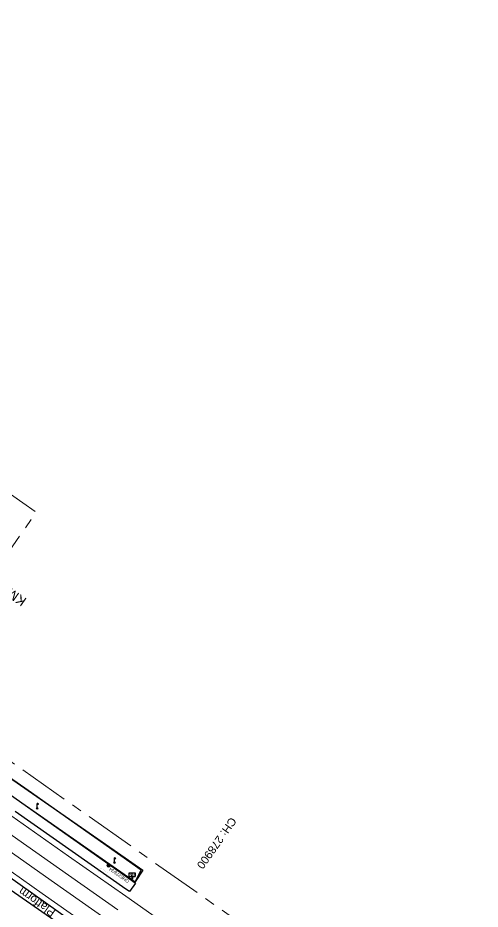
# Model space of a CAD drawing. Header units: metres. Extents: x 646303 to 662875, y 3366650 to 3378730.
# Drawn here: x 661808.9 to 661953.4, y 3367398.9 to 3367677.4 of the extents above; entities that cross this region are included whole.
import ezdxf
from ezdxf.enums import TextEntityAlignment as Align

# ---------------------------------------------------------------- set-up
doc = ezdxf.new("R2010")
doc.units = ezdxf.units.M
doc.header["$MEASUREMENT"] = 0
doc.header["$PDMODE"] = 3
doc.header["$PDSIZE"] = 0.5
doc.linetypes.add('CENTER', pattern=[50.8, 31.75, -6.35, 6.35, -6.35])
for name, color, linetype, lineweight in [('BOUNDARY DIMENTION', 10, 'Continuous', 0), ('Existing Chainage', 7, 'Continuous', 0), ('Existing IR Track', 143, 'Continuous', 0), ('Existing Railway Boundary', 7, 'CENTER', 0), ('KM STONE', 7, 'Continuous', 0), ('OHE MAST', 8, 'Continuous', 0), ('OHE MAST TEXT', 8, 'Continuous', 0)]:
    doc.layers.add(name, color=color, linetype=linetype, lineweight=lineweight)
for name, color, linetype in [('DFCC Boundary', 6, 'CENTER'), ('FOOTPATH', 251, 'Continuous'), ('GRILL', 251, 'Continuous'), ('LAMP_POST', 7, 'Continuous'), ('NAME_BOARD', 251, 'Continuous'), ('PLATFORM', 7, 'Continuous'), ('TOPO_TEXT', 251, 'Continuous')]:
    doc.layers.add(name, color=color, linetype=linetype)
doc.styles.add('NB', font='swissbo.ttf', dxfattribs={"height": 1.5})
doc.styles.get("Standard").update_dxf_attribs({"font": 'arial.ttf'})
doc.styles.add('Style-Arial', font='arial.ttf')
doc.dimstyles.new('DIM', dxfattribs={"dimtxt": 2.5, "dimasz": 2.5, "dimexe": 0.18, "dimexo": 0.0625, "dimgap": 0.09, "dimtad": 0, "dimtih": 1, "dimtoh": 1, "dimdec": 3, "dimzin": 0, "dimdsep": 46, "dimtxsty": 'Standard', "dimcen": 0.09, "dimadec": 0, "dimazin": 0, "dimtfac": 1, "dimtdec": 3, "dimtofl": 0, "dimtmove": 0, "dimatfit": 3, "dimfxl": 1, "dimtolj": 1, "dimtzin": 0, "dimarcsym": 0})

# ---------------------------------------------------------------- blocks, each defined once
blk = doc.blocks.new('LP')
for points in [[(0, 0), (0, 1.5)], [(0.25, 1.35), (0.44, 1.35)]]:
    blk.add_lwpolyline(points)
for centre, radius, start, end in [((0.07, 0.99), 0.519, 57.6425, 97.3165), ((0.34, 1.33), 0.094, 11.7012, 168.0476)]:
    blk.add_arc(centre, radius, start, end)
at = {"extrusion": (0, 0, -1)}
blk.add_ellipse((0, 0.01), major_axis=(0.308, 0), ratio=0.400495, dxfattribs=at)
blk.add_ellipse((0.35, 1.36), major_axis=(0.0017, 0.0438), ratio=0.461056, start_param=1.74022, end_param=4.575836)
blk = doc.blocks.new('NB')
for p, q in [((-0.98, 0.82), (-0.98, 1.98)), ((-0.98, 1.98), (0.98, 1.98)), ((-0.98, 0.82), (0.98, 0.82)), ((-0.13, 0.82), (-0.13, 0)), ((-0.13, 0), (0.13, 0)), ((0.13, 0.82), (0.13, 0)), ((0.98, 1.98), (0.98, 0.82))]:
    blk.add_line(p, q)
at = {"style": 'NB', "width": 1.025371}
blk.add_text('NB', height=0.988, dxfattribs=at).set_placement((0, 1.4), align=Align.MIDDLE)
blk = doc.blocks.new('OHE MAST')
h = blk.add_hatch(color=256)
edge = h.paths.add_edge_path()
edge.add_arc((0, 0), 0.514, 0, 360)
at = {"const_width": 0.01, "flags": 128}
for points in [[(1.5, 3.5), (1.5, 2), (-1.5, 2), (-1.5, 3.5)], [(0, 2), (0, 0)]]:
    blk.add_lwpolyline(points, dxfattribs=at)
blk.add_circle((0, 0), 0.514)
blk = doc.blocks.new('KM POST PLAN')
at = {"extrusion": (0, 0, -1)}
h = blk.add_hatch(color=256, dxfattribs=at)
h.paths.add_polyline_path([(0, -20), (0, -8.47), (3, -8.47), (3, -20)])
h.paths.add_polyline_path([(0, -8.47), (0, 0), (6.25, -8.47), (3, -8.47)], flags=16)
at = {"flags": 128}
for points in [[(0, 0), (-6.25, -8.47), (6.25, -8.47)], [(0, 0), (0, -20)], [(0, 0), (6.25, -8.47)], [(3, -8.47), (3, -20), (-3, -20), (-3, -8.47)]]:
    blk.add_lwpolyline(points, dxfattribs=at)
at = {"style": 'Style-Arial'}
blk.add_attdef('KM-POST', text='', height=6, dxfattribs=at).set_placement((0, -26, -263.95), align=Align.MIDDLE_CENTER)
blk = doc.blocks.new('*D1461')
at = {"layer": 'BOUNDARY DIMENTION', "color": 0, "lineweight": -2, "transparency": 16777216}
for p, q in [((662244.85, 3367095.44), (662244.16, 3367095.87)), ((662242.98, 3367093.66), (662239.54, 3367088.19)), ((662233.82, 3367079.1), (662238.08, 3367085.88)), ((662233.03, 3367076.64), (662232.33, 3367077.07))]:
    blk.add_line(p, q, dxfattribs=at)
at = {"layer": 'BOUNDARY DIMENTION', "color": 0, "transparency": 16777216}
for points in [[(662242.62, 3367093.88), (662243.33, 3367093.44), (662244.31, 3367095.78)], [(662233.46, 3367079.32), (662234.17, 3367078.87), (662232.49, 3367076.98)]]:
    blk.add_solid(points, dxfattribs=at)
at = {"layer": 'Defpoints', "color": 0, "linetype": 'Continuous', "ltscale": 0.5, "transparency": 16777216}
for p in [(647418.1, 3377902.15), (647420.31, 3377900.52), (647398.68, 3377871.33)]:
    blk.add_point(p, dxfattribs=at)
at = {"layer": 'Defpoints', "color": 0, "transparency": 16777216}
for p in [(662244.31, 3367095.78), (662244.9, 3367095.41), (662233.08, 3367076.61)]:
    blk.add_point(p, dxfattribs=at)
at = {"layer": 'DFCC Boundary', "color": 0, "linetype": 'Continuous', "lineweight": -2, "ltscale": 0.5, "transparency": 16777216}
for p, q in [((647416.61, 3377900.14), (647413.17, 3377895.5)), ((647420.26, 3377900.55), (647417.96, 3377902.26)), ((647397.96, 3377874.97), (647411.54, 3377893.3)), ((647398.63, 3377871.36), (647396.32, 3377873.07))]:
    blk.add_line(p, q, dxfattribs=at)
at = {"layer": 'DFCC Boundary', "color": 0, "linetype": 'Continuous', "ltscale": 0.5, "transparency": 16777216}
for points in [[(647416.28, 3377900.39), (647416.95, 3377899.9), (647418.1, 3377902.15)], [(647397.62, 3377875.22), (647398.29, 3377874.72), (647396.47, 3377872.96)]]:
    blk.add_solid(points, dxfattribs=at)
at = {"layer": 'BOUNDARY DIMENTION', "color": 0, "transparency": 16777216, "insert": (662238.81, 3367087.03), "char_height": 2.5, "attachment_point": 5, "rotation": 145}
blk.add_mtext('\\A1;22.208 m', dxfattribs=at)
at = {"layer": 'DFCC Boundary', "color": 0, "linetype": 'Continuous', "ltscale": 0.5, "transparency": 16777216, "insert": (647412.36, 3377894.4), "char_height": 2.5, "attachment_point": 5, "rotation": 145}
blk.add_mtext('\\A1;36.332 m', dxfattribs=at)
blk = doc.blocks.new('*D1462')
at = {"layer": 'BOUNDARY DIMENTION', "color": 0, "lineweight": -2, "transparency": 16777216}
for p, q in [((662549.11, 3366886.35), (662541.43, 3366875.79)), ((662551.8, 3366887.49), (662550.44, 3366888.48)), ((662534.84, 3366866.73), (662539.82, 3366873.58)), ((662534.58, 3366863.83), (662533.22, 3366864.82))]:
    blk.add_line(p, q, dxfattribs=at)
at = {"layer": 'BOUNDARY DIMENTION', "color": 0, "transparency": 16777216}
for points in [[(662548.78, 3366886.6), (662549.45, 3366886.11), (662550.58, 3366888.38)], [(662534.5, 3366866.98), (662535.18, 3366866.49), (662533.37, 3366864.71)]]:
    blk.add_solid(points, dxfattribs=at)
at = {"layer": 'Defpoints', "color": 0, "linetype": 'Continuous', "ltscale": 0.5, "transparency": 16777216}
for p in [(647247.45, 3378028.49), (647249.19, 3378027.21), (647225.93, 3377999.21)]:
    blk.add_point(p, dxfattribs=at)
at = {"layer": 'Defpoints', "color": 0, "transparency": 16777216}
for p in [(662551.85, 3366887.45), (662533.37, 3366864.71), (662534.63, 3366863.79)]:
    blk.add_point(p, dxfattribs=at)
at = {"layer": 'DFCC Boundary', "color": 0, "linetype": 'Continuous', "lineweight": -2, "ltscale": 0.5, "transparency": 16777216}
for p, q in [((647247.5, 3378028.45), (647249.34, 3378027.1)), ((647247.71, 3378025.19), (647242.02, 3378017.45)), ((647229.16, 3377999.94), (647240.4, 3378015.24)), ((647225.98, 3377999.17), (647227.82, 3377997.82))]:
    blk.add_line(p, q, dxfattribs=at)
at = {"layer": 'DFCC Boundary', "color": 0, "linetype": 'Continuous', "ltscale": 0.5, "transparency": 16777216}
for points in [[(647247.37, 3378025.44), (647248.05, 3378024.94), (647249.19, 3378027.21)], [(647228.82, 3378000.19), (647229.49, 3377999.7), (647227.68, 3377997.93)]]:
    blk.add_solid(points, dxfattribs=at)
at = {"layer": 'BOUNDARY DIMENTION', "color": 0, "transparency": 16777216, "insert": (662540.62, 3366874.68), "char_height": 2.5, "attachment_point": 5, "rotation": 145}
blk.add_mtext('\\A1;29.264 m', dxfattribs=at)
at = {"layer": 'DFCC Boundary', "color": 0, "linetype": 'Continuous', "ltscale": 0.5, "transparency": 16777216, "insert": (647241.21, 3378016.35), "char_height": 2.5, "attachment_point": 5, "rotation": 145}
blk.add_mtext('\\A1;36.332 m', dxfattribs=at)
blk = doc.blocks.new('*D1463')
at = {"layer": 'BOUNDARY DIMENTION', "color": 0, "lineweight": -2, "transparency": 16777216}
for p, q in [((662172.51, 3367140.93), (662173.68, 3367140.19)), ((662172.2, 3367138.17), (662169.01, 3367133.1)), ((662164.89, 3367126.55), (662167.55, 3367130.78)), ((662162.55, 3367125.07), (662163.71, 3367124.34))]:
    blk.add_line(p, q, dxfattribs=at)
at = {"layer": 'BOUNDARY DIMENTION', "color": 0, "transparency": 16777216}
for points in [[(662171.85, 3367138.39), (662172.55, 3367137.95), (662173.53, 3367140.29)], [(662164.54, 3367126.77), (662165.24, 3367126.33), (662163.56, 3367124.44)]]:
    blk.add_solid(points, dxfattribs=at)
at = {"layer": 'Defpoints', "color": 0, "linetype": 'Continuous', "ltscale": 0.5, "transparency": 16777216}
for p in [(647211.24, 3378055.28), (647211.52, 3378055.08), (647189.88, 3378025.9)]:
    blk.add_point(p, dxfattribs=at)
at = {"layer": 'Defpoints', "color": 0, "transparency": 16777216}
for p in [(662172.46, 3367140.96), (662173.53, 3367140.29), (662162.49, 3367125.11)]:
    blk.add_point(p, dxfattribs=at)
at = {"layer": 'DFCC Boundary', "color": 0, "linetype": 'Continuous', "lineweight": -2, "ltscale": 0.5, "transparency": 16777216}
for p, q in [((647209.75, 3378053.28), (647208.18, 3378051.16)), ((647211.47, 3378055.12), (647211.1, 3378055.39)), ((647191.09, 3378028.11), (647206.55, 3378048.96)), ((647189.83, 3378025.93), (647189.46, 3378026.21))]:
    blk.add_line(p, q, dxfattribs=at)
at = {"layer": 'DFCC Boundary', "color": 0, "linetype": 'Continuous', "ltscale": 0.5, "transparency": 16777216}
for points in [[(647209.42, 3378053.52), (647210.09, 3378053.03), (647211.24, 3378055.28)], [(647190.76, 3378028.36), (647191.43, 3378027.86), (647189.6, 3378026.1)]]:
    blk.add_solid(points, dxfattribs=at)
at = {"layer": 'BOUNDARY DIMENTION', "color": 0, "transparency": 16777216, "insert": (662168.28, 3367131.94), "char_height": 2.5, "attachment_point": 5, "rotation": 145}
blk.add_mtext('\\A1;18.726 m', dxfattribs=at)
at = {"layer": 'DFCC Boundary', "color": 0, "linetype": 'Continuous', "ltscale": 0.5, "transparency": 16777216, "insert": (647207.37, 3378050.06), "char_height": 2.5, "attachment_point": 5, "rotation": 145}
blk.add_mtext('\\A1;36.332 m', dxfattribs=at)

msp = doc.modelspace()

# ---------------------------------------------------------------- linework, layer by layer
at = {"layer": 'Existing IR Track', "flags": 128}
for points in [[(661518.3585, 3367630.8378), (661534.8021, 3367619.3446), (661551.4922, 3367607.6784), (661567.0179, 3367596.7523), (661583.6966, 3367585.0152), (661602.1396, 3367572.0713), (661620.5984, 3367559.1162), (661641.6126, 3367544.3448), (661662.96, 3367529.3391), (661682.3105, 3367515.7197), (661703.7638, 3367500.6203), (661721.1245, 3367488.405), (661739.7317, 3367475.3126), (661755.4563, 3367464.2051), (661772.2812, 3367452.3205), (661788.7663, 3367440.7662), (661806.9876, 3367427.9949), (661824.7106, 3367415.5522), (661842.6539, 3367402.9548), (661856.1072, 3367393.5113)], [(661531.9948, 3367615.355), (661548.3823, 3367603.9182), (661564.22, 3367592.78), (661580.5188, 3367581.3176), (661599.363, 3367568.1265), (661618.2751, 3367554.8878), (661638.835, 3367540.4013), (661659.7698, 3367525.6509), (661679.5258, 3367511.7639), (661700.5631, 3367496.9761), (661718.3425, 3367484.4549), (661736.7798, 3367471.4704), (661752.6965, 3367460.2822), (661769.3014, 3367448.6102), (661786.0069, 3367436.8511), (661804.3162, 3367423.963), (661821.915, 3367411.5839), (661840.1262, 3367398.7741)], [(661529.2967, 3367611.5227), (661545.5563, 3367600.1934), (661561.5411, 3367588.9718), (661577.5962, 3367577.7008), (661596.6947, 3367564.3351), (661615.8672, 3367550.9177), (661636.1925, 3367536.6496), (661656.7933, 3367522.1876), (661676.9134, 3367508.0537), (661697.5723, 3367493.541), (661715.7297, 3367480.7451), (661734.1294, 3367467.7785), (661750.0744, 3367456.5606), (661766.3782, 3367445.0901), (661783.3898, 3367433.1327), (661801.1069, 3367420.6794), (661819.3138, 3367407.8881), (661837.8507, 3367394.865)], [(661526.5409, 3367607.6232), (661548.5612, 3367592.249), (661558.7777, 3367585.0516), (661590.6792, 3367562.5773), (661593.8754, 3367560.3399), (661629.0553, 3367535.7134), (661633.3888, 3367532.6719), (661669.2053, 3367507.5335), (661674.1156, 3367504.0834), (661695.9624, 3367488.7329), (661712.9363, 3367476.7774), (661747.2781, 3367452.5888), (661758.6342, 3367444.5902), (661780.5838, 3367429.1515), (661790.5248, 3367422.1593), (661816.4792, 3367403.8641), (661836.7747, 3367389.5578)]]:
    msp.add_lwpolyline(points, dxfattribs=at)
at = {"layer": 'Existing Railway Boundary', "ltscale": 0.5, "flags": 128}
msp.add_lwpolyline([(661261.7916, 3367825.2642), (661281.9673, 3367853.5492), (661519.2212, 3367686.6915), (661517.7393, 3367684.5844), (661729.3129, 3367535.7068), (661750.7414, 3367567.33), (661814.6324, 3367522.9577), (661775.683, 3367466.875), (662571.8498, 3366907.0218), (662566.349, 3366899.4337)], dxfattribs=at)
at = {"layer": 'FOOTPATH', "linetype": 'Continuous'}
msp.add_polyline3d([(661562.668, 3367611.025, 268.965), (661560.548, 3367607.766, 270.476), (661600.932, 3367579.507, 270.513), (661633.545, 3367556.452, 270.543), (661667.254, 3367532.884, 270.508), (661694.875, 3367513.303, 270.609), (661721.824, 3367494.597, 270.691), (661742.907, 3367479.431, 270.658), (661775.261, 3367456.832, 270.726), (661810.149, 3367432.169, 270.71), (661845.544, 3367407.509, 270.08), (661847.446, 3367411.166, 270.375), (661812.074, 3367435.987, 270.643), (661776.388, 3367460.812, 270.522), (661746.948, 3367481.122, 270.655), (661723.97, 3367497.63, 270.648), (661696.665, 3367516.848, 270.229), (661669.694, 3367536.527, 270.367), (661635.395, 3367560.244, 270.018)], close=True, dxfattribs=at)
at = {"layer": 'GRILL', "linetype": 'Continuous'}
msp.add_polyline3d([(661746.939, 3367481.128, 270.657), (661776.388, 3367460.812, 270.522), (661812.074, 3367435.987, 270.643), (661839.027, 3367417.429, 270.011), (661847.962, 3367411.104, 270.104), (661845.544, 3367407.509, 270.08)], dxfattribs=at)
at = {"layer": 'PLATFORM', "linetype": 'Continuous'}
for points in [[(661547.643, 3367586.59, 270.335), (661548.875, 3367589.87, 270.411), (661589.208, 3367561.409, 270.335), (661627.995, 3367534.376, 270.367), (661668.294, 3367506.067, 270.53), (661700.883, 3367483.02, 270.592), (661757.821, 3367443.029, 270.607), (661789.675, 3367420.696, 270.594), (661833.384, 3367389.827, 270.574), (661831.343, 3367387.697, 270.379), (661787.898, 3367417.817, 270.594), (661756.451, 3367439.857, 270.579), (661698.783, 3367480.393, 270.497), (661666.457, 3367503.106, 270.523), (661626.113, 3367531.531, 270.343), (661586.796, 3367558.94, 270.306), (661547.643, 3367586.59, 270.335)], [(661775.261, 3367456.832, 270.726), (661810.147, 3367432.171, 270.711), (661844.414, 3367408.048, 270.634), (661845.623, 3367407.108, 270.491), (661843.759, 3367404.413, 270.473), (661842.63, 3367405.224, 270.643), (661808.025, 3367429.433, 270.689)]]:
    msp.add_polyline3d(points, dxfattribs=at)

# ---------------------------------------------------------------- block references
at = {"layer": 'KM STONE'}
ref = msp.add_blockref('KM POST PLAN', (661797.5099, 3367488.1734), dxfattribs=dict(at, xscale=0.5000000000000018, yscale=0.5000000000000018, zscale=0.5000000000000018, rotation=144.895711283698))
ref.add_attrib('KM-POST', 'KM-279', dxfattribs={"layer": '0', "height": 3, "rotation": 144.895711, "style": 'Style-Arial'}).set_placement((661804.9857, 3367498.8088), align=Align.MIDDLE_CENTER)
at = {"layer": 'LAMP_POST', "linetype": 'Continuous'}
for p in [(661814.922, 3367430.434, 269.755), (661839.068, 3367413.471, 270.357)]:
    msp.add_blockref('LP', p, dxfattribs=at)
at = {"layer": 'NAME_BOARD', "linetype": 'Continuous'}
msp.add_blockref('NB', (661844.633, 3367408.353, 271.072), dxfattribs=at)
at = {"layer": 'OHE MAST', "color": 2, "rotation": 143.3908318566117}
msp.add_blockref('OHE MAST', (661837.251, 3367412.572), dxfattribs=at)

# ---------------------------------------------------------------- texts
at = {"layer": 'Existing Chainage', "color": 0, "linetype": 'Continuous', "lineweight": 0, "insert": (661865.6892, 3367411.9527), "char_height": 2.5, "attachment_point": 6, "rotation": 234.844923, "line_spacing_factor": 0.6, "style": 'Style-Arial'}
msp.add_mtext('CH: 278900', dxfattribs=at)
at = {"layer": 'OHE MAST TEXT'}
msp.add_text('OHE278/34', height=1, rotation=145, dxfattribs=at).set_placement((661840.5346, 3367409.5419), align=Align.MIDDLE_CENTER)
at = {"layer": 'TOPO_TEXT'}
msp.add_text('Platform', height=2.5, rotation=144.832787, dxfattribs=at).set_placement((661820.8623, 3367398.4019))

# ---------------------------------------------------------------- dimensions: what is measured, and where the dimension line sits
at = {"layer": 'BOUNDARY DIMENTION'}
for base, p1, p2, angle, picture, middle in [((662173.529, 3367140.2883), (662162.4923, 3367125.1074), (662172.4611, 3367140.9598), 57.836172, '*D1463', (662168.2806, 3367131.9424)), ((662533.3681, 3366864.7117), (662551.8505, 3366887.4548), (662534.6347, 3366863.7903), 233.96428, '*D1462', (662540.6227, 3366874.6837)), ((662244.3078, 3367095.7789), (662233.0795, 3367076.6056), (662244.9018, 3367095.4054), 57.836172, '*D1461', (662238.8082, 3367087.0333))]:
    dim = msp.add_linear_dim(base=base, p1=p1, p2=p2, angle=angle, dimstyle='DIM', override={"dimpost": ' m'}, dxfattribs=at)
    dim.commit()
    dim.dimension.update_dxf_attribs({"geometry": picture, "text_midpoint": middle, "dimtype": 129, "text_rotation": 145})

doc.saveas('drawing.dxf')
